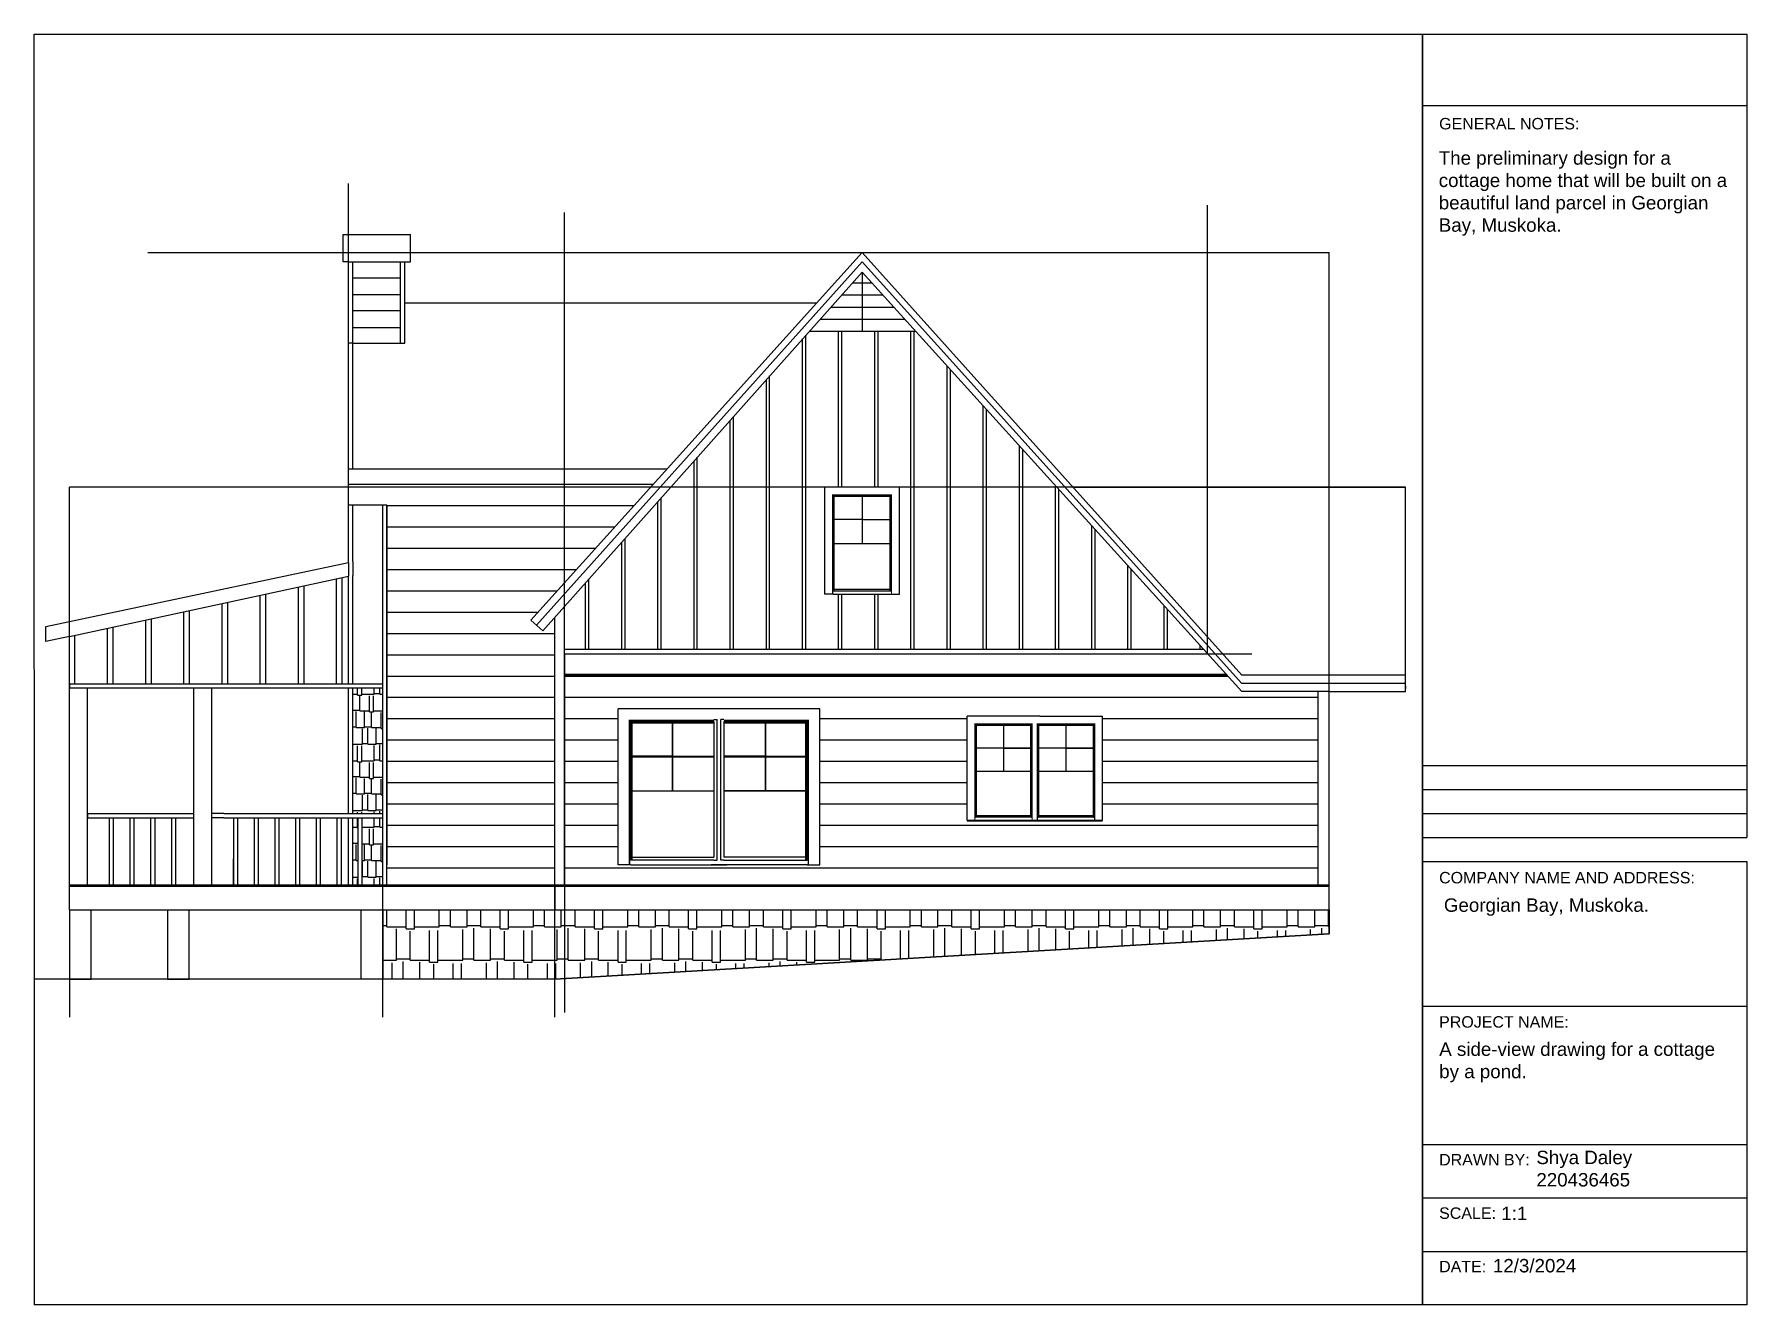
# Paper-space layout 'Layout1' of a CAD drawing. Header units: millimetres. Extents: x 1 to 256, y 3 to 193.
# The model-space entities are those that its viewports show. They can reach past a viewport. Long polylines and large blocks are cut down to what shows.
import ezdxf

# ---------------------------------------------------------------- set-up
doc = ezdxf.new("R2010")
doc.units = ezdxf.units.MM
doc.layers.add('CON', color=4, linetype='Continuous', transparency=0.5)
doc.layers.add('HATCH', color=7, linetype='Continuous')
doc.layers.add('TITLE', color=7, linetype='Continuous')
doc.styles.get("Standard").update_dxf_attribs({"font": 'arial.ttf'})

# ---------------------------------------------------------------- blocks, each defined once
blk = doc.blocks.new('Title Block')
at = {"layer": 'TITLE'}
for p, q in [((0, 0), (14.968, 0)), ((0.001, -11.104), (0, 0)), ((12.133, 0), (12.133, -11.104)), ((14.968, 0), (14.968, -7.02)), ((12.133, -0.622), (14.968, -0.622)), ((12.133, -6.391), (14.968, -6.391)), ((12.133, -6.601), (14.968, -6.601)), ((12.133, -6.81), (14.968, -6.81)), ((12.133, -6.976), (12.133, -7.306)), ((12.133, -7.02), (14.968, -7.02)), ((12.133, -7.229), (14.968, -7.229)), ((14.968, -7.229), (14.968, -11.104)), ((12.133, -8.493), (14.968, -8.493)), ((12.133, -9.703), (14.968, -9.703)), ((12.133, -10.17), (14.968, -10.17)), ((12.133, -10.581), (12.133, -10.693)), ((12.133, -10.637), (14.968, -10.637)), ((14.968, -11.104), (0.001, -11.104))]:
    blk.add_line(p, q, dxfattribs=at)
at = {"layer": 'TITLE', "char_height": 0.1, "attachment_point": 1}
for s, width, insert in [('GENERAL NOTES:', 2.38389, (12.279, -0.731)), ('COMPANY NAME AND ADDRESS:', 2.43934, (12.279, -7.321)), ('PROJECT NAME:', 2.11396, (12.279, -8.582)), ('DRAWN BY:', 2.11396, (12.279, -9.786)), ('SCALE:', 2.11396, (12.279, -10.253)), ('DATE:', 2.11396, (12.279, -10.72))]:
    blk.add_mtext_dynamic_manual_height_columns(s, width=width, gutter_width=12.5, heights=[0], dxfattribs=dict(at, insert=insert))
blk = doc.blocks.new('A$Cc4cdb0e1')
at = {"layer": 'TITLE'}
blk.add_blockref('Title Block', (0, 11.104), dxfattribs=at)
blk = doc.blocks.new('*U0')
for p, q in [((730, 1244), (730, 0)), ((810, 0), (810, 1244))]:
    blk.add_line(p, q)
blk = doc.blocks.new('*U1')
at = {"color": 0, "linetype": 'ByBlock', "lineweight": -2, "transparency": 16777216}
for p in [(13740, 12948), (14120, 12948), (14500, 12948), (14880, 12948)]:
    blk.add_blockref('*U0', p, dxfattribs=at)
blk = doc.blocks.new('*U5')
for p, q in [((730, 1244), (730, 0)), ((810, 0), (810, 1244))]:
    blk.add_line(p, q)
blk = doc.blocks.new('*U6')
at = {"color": 0, "linetype": 'ByBlock', "lineweight": -2, "transparency": 16777216}
for p in [(13740, 12948), (14120, 12948), (14500, 12948), (14880, 12948), (15260, 12948), (15640, 12948), (16020, 12948)]:
    blk.add_blockref('*U5', p, dxfattribs=at)
blk = doc.blocks.new('*U7')
for p, q in [((0, 0), (0, 869)), ((103, 0), (103, 891))]:
    blk.add_line(p, q)
blk = doc.blocks.new('*U8')
at = {"color": 0, "linetype": 'ByBlock', "lineweight": -2, "transparency": 16777216}
for p in [(13740, 16648), (14440, 16648), (15140, 16648), (15840, 16648), (16540, 16648), (17240, 16648), (17940, 16648), (18640, 16648)]:
    blk.add_blockref('*U7', p, dxfattribs=at)
blk = doc.blocks.new('*U9')
for p, q in [((0, -875), (0, 0)), ((291, -875), (291, 0))]:
    blk.add_line(p, q)
blk = doc.blocks.new('*U10')
at = {"color": 0, "linetype": 'ByBlock', "lineweight": -2, "transparency": 16777216, "rotation": 270}
for p in [(19814, 24386), (19814, 23786), (19814, 23186)]:
    blk.add_blockref('*U9', p, dxfattribs=at)
blk = doc.blocks.new('Large Window')
for p, q in [((0, -1966), (0, 0)), ((1370, 0), (0, 0)), ((160, -1910), (160, -160)), ((160, -160), (1210, -160)), ((685, -160), (685, -1035)), ((1210, -135), (1250, -135)), ((1210, -160), (1210, -598)), ((1250, -1910), (1250, -135)), ((1295, -1910), (1295, -135)), ((1335, -135), (1295, -135)), ((2385, -160), (1335, -160)), ((1335, -160), (1335, -598)), ((2545, 0), (1370, 0)), ((1860, -160), (1860, -1035)), ((2385, -1910), (2385, -160)), ((2545, -1966), (2545, 0)), ((685, -598), (160, -598)), ((685, -598), (1210, -598)), ((1210, -598), (1210, -1035)), ((1335, -598), (1335, -1035)), ((1860, -598), (1335, -598)), ((1860, -598), (2385, -598)), ((160, -1035), (1210, -1035)), ((1210, -1035), (1210, -1870)), ((1335, -1035), (1335, -1870)), ((2385, -1035), (1335, -1035)), ((160, -1870), (1210, -1870)), ((1210, -1910), (160, -1910)), ((1210, -1910), (1250, -1910)), ((1335, -1910), (1295, -1910)), ((2385, -1870), (1335, -1870)), ((1335, -1910), (2385, -1910)), ((160, -1966), (0, -1966)), ((160, -1966), (1210, -1966)), ((1335, -1966), (1175, -1966)), ((1210, -1966), (1370, -1966)), ((2385, -1966), (1335, -1966)), ((2385, -1966), (2545, -1966))]:
    blk.add_line(p, q)
for points, const_width in [([(160, -1910), (160, -160), (685, -160), (1210, -160)], 50), ([(685, -160), (685, -1035)], 20), ([(2385, -1910), (2385, -160), (1860, -160), (1335, -160)], 50), ([(1860, -160), (1860, -1035)], 20), ([(160, -598), (1210, -598)], 20), ([(2385, -598), (1335, -598)], 20), ([(160, -1035), (1210, -1035)], 20), ([(2385, -1035), (1335, -1035)], 20), ([(145, -1966), (145, -1902)], 20), ([(2400, -1966), (2400, -1902)], 20)]:
    blk.add_lwpolyline(points, dxfattribs=dict(const_width=const_width))
blk = doc.blocks.new('Window 2')
for p, q in [((0, -1966), (0, 0)), ((1370, 0), (0, 0)), ((1370, 0), (2547, 0)), ((160, -1910), (160, -160)), ((160, -160), (1210, -160)), ((685, -160), (685, -1035)), ((1210, -160), (1210, -1910)), ((1337, -1910), (1337, -160)), ((1337, -160), (2387, -160)), ((1862, -160), (1862, -1035)), ((2387, -160), (2387, -1910)), ((2547, -1966), (2547, 0)), ((685, -598), (160, -598)), ((685, -598), (1210, -598)), ((1862, -598), (1337, -598)), ((1862, -598), (2387, -598)), ((160, -1035), (1210, -1035)), ((1337, -1035), (2387, -1035)), ((160, -1966), (0, -1966)), ((160, -1966), (1210, -1966)), ((1337, -1966), (1177, -1966)), ((1210, -1966), (1370, -1966)), ((1337, -1966), (2387, -1966)), ((2387, -1966), (2547, -1966))]:
    blk.add_line(p, q)
for points, const_width in [([(160, -1910), (160, -160), (685, -160), (1210, -160), (1210, -1910)], 50), ([(685, -160), (685, -1035)], 20), ([(1337, -1910), (1337, -160), (1862, -160), (2387, -160), (2387, -1910)], 50), ([(1862, -160), (1862, -1035)], 20), ([(160, -598), (1210, -598)], 20), ([(1337, -598), (2387, -598)], 20), ([(160, -1035), (1210, -1035)], 20), ([(1337, -1035), (2387, -1035)], 20), ([(147, -1886), (1217, -1885)], 50), ([(145, -1966), (145, -1902)], 20), ([(1225, -1966), (1225, -1910)], 20), ([(1316, -1886), (2404, -1886)], 50), ([(1322, -1966), (1322, -1902)], 20), ([(2402, -1966), (2402, -1910)], 20), ([(0, -1966), (2547, -1966)], 35)]:
    blk.add_lwpolyline(points, dxfattribs=dict(const_width=const_width))
blk = doc.blocks.new('Window 1')
for p, q in [((-685, -1966), (-685, 0)), ((685, 0), (-685, 0)), ((-525, -1910), (-525, -160)), ((-525, -160), (525, -160)), ((0, -160), (0, -1035)), ((525, -160), (525, -1910)), ((685, -1966), (685, 0)), ((0, -597), (-525, -597)), ((0, -597), (525, -597)), ((-525, -1035), (525, -1035)), ((-525, -1870), (525, -1870)), ((-525, -1966), (-685, -1966)), ((525, -1910), (-525, -1910)), ((-525, -1966), (525, -1966)), ((525, -1966), (685, -1966))]:
    blk.add_line(p, q)
for points, const_width in [([(-525, -1910), (-525, -160), (0, -160), (525, -160), (525, -1910)], 50), ([(0, -160), (0, -1035)], 20), ([(-525, -597), (525, -597)], 20), ([(-525, -1035), (525, -1035)], 20), ([(-540, -1966), (-540, -1902)], 20), ([(540, -1966), (540, -1910)], 20)]:
    blk.add_lwpolyline(points, dxfattribs=dict(const_width=const_width))

msp = doc.modelspace()

# ---------------------------------------------------------------- hatches: boundary and pattern name
at = {"layer": 'HATCH'}
h = msp.add_hatch(dxfattribs=at)
h.set_pattern_fill('ANSI31', color=256, scale=70, angle=135)
h.paths.add_polyline_path([(28276, 24200), (27313, 23118), (29255, 23118)])
h = msp.add_hatch(dxfattribs=at)
h.set_pattern_fill('JIS_LC_8A', color=256, scale=85, angle=45)
h.paths.add_polyline_path([(27591, 20258), (24767, 20258), (22821, 18072), (22821, 17285), (34533, 17285), (31843, 20258), (28961, 20258), (28961, 18292), (28801, 18292), (27751, 18292), (27591, 18292)])
h.paths.add_polyline_path([(29255, 23118), (27313, 23118), (24767, 20258), (27591, 20258), (28961, 20258), (31843, 20258)])
h = msp.add_hatch(dxfattribs=at)
h.set_pattern_fill('ANSI31', color=256, scale=123, angle=135)
h.paths.add_polyline_path([(24698, 20588), (18859, 20588), (18859, 19928), (18939, 19928), (19490, 19928), (19564, 19928), (19564, 19598), (19564, 12948), (22640, 12948), (22640, 17867), (22423, 17624), (22200, 17817)])
h.paths.add_polyline_path([(36637, 16508), (35237, 16508), (34965, 16808), (22821, 16808), (22821, 12948), (36637, 12948)])
h.paths.add_polyline_path([(27500, 13332), (27267, 13332), (25742, 13332), (25560, 13332), (24034, 13332), (23802, 13332), (23802, 16189), (25793, 16189), (27500, 16189)], flags=16)
h.paths.add_polyline_path([(27267, 13471), (25742, 13471), (25742, 14685), (25742, 15321), (25742, 15956), (27267, 15956)], flags=0)
h.paths.add_polyline_path([(27267, 14685), (26504, 14685), (26504, 15956), (27267, 15956)], flags=0)
h.paths.add_polyline_path([(30202, 16055), (31536, 16055), (32682, 16055), (32682, 14141), (32526, 14141), (31504, 14141), (31381, 14141), (30358, 14141), (30202, 14141)], flags=16)
h.paths.add_polyline_path([(30358, 15899), (31381, 15899), (31381, 14219), (30358, 14219)], flags=0)
h.paths.add_polyline_path([(30358, 15899), (30869, 15899), (31381, 15899), (31381, 15047), (30358, 15047)], flags=0)
h.paths.add_polyline_path([(24034, 15956), (25560, 15956), (25560, 15321), (25560, 14685), (25560, 13471), (24034, 13471)], flags=0)
h.paths.add_polyline_path([(24034, 15956), (24797, 15956), (24797, 14685), (24034, 14685)], flags=0)
h.paths.add_polyline_path([(31504, 15899), (32526, 15899), (32526, 14219), (31504, 14218)], flags=0)
h.paths.add_polyline_path([(31504, 15899), (32015, 15899), (32526, 15899), (32526, 15047), (31504, 15047)], flags=0)
h = msp.add_hatch(dxfattribs=at)
h.set_pattern_fill('AR-RSHKE', color=256)
h.paths.add_polyline_path([(19490, 16575), (18939, 16575), (18939, 14272), (19490, 14272)])
h.paths.add_polyline_path([(19490, 14192), (19107, 14192), (19107, 12948), (19490, 12948)])
h.paths.add_polyline_path([(19027, 14192), (18939, 14192), (18939, 12948), (19027, 12948)])
h = msp.add_hatch(dxfattribs=at)
h.set_pattern_fill('AR-RSHKE', color=256, scale=2)
h.paths.add_polyline_path([(22640, 12508), (19490, 12508), (19490, 11235), (22640, 11235)])
h.paths.add_polyline_path([(36840, 12068), (36840, 12508), (22640, 12508), (22640, 11235)])

# ---------------------------------------------------------------- linework, layer by layer
for p, q in [((18759, 24386), (18759, 24886)), ((18759, 24886), (19994, 24886)), ((19994, 24386), (19994, 24886)), ((28276, 24558), (22200, 17817)), ((28276, 24558), (22200, 17817)), ((35237, 16808), (28276, 24558)), ((18859, 24386), (18759, 24386)), ((18859, 23638), (18859, 24386)), ((18859, 24386), (19994, 24386)), ((18939, 22295), (18939, 24386)), ((19814, 22895), (19814, 24386)), ((19894, 22895), (19894, 24386)), ((19894, 24386), (19994, 24386)), ((28276, 24387), (22307, 17725)), ((28276, 24200), (24767, 20258)), ((35237, 16658), (28276, 24387)), ((35237, 16508), (28276, 24200)), ((18859, 20588), (18859, 23638)), ((19894, 23638), (27447, 23638)), ((27313, 23118), (29255, 23118)), ((18939, 22895), (18859, 22895)), ((18939, 22895), (19894, 22895)), ((19814, 22895), (19894, 22895)), ((18939, 20588), (18939, 22295)), ((18859, 18873), (18859, 21756)), ((24698, 20588), (18859, 20588)), ((24767, 20258), (22423, 17624)), ((32138, 20258), (38243, 20258)), ((38240, 16508), (38240, 20258)), ((18939, 19928), (18859, 19928)), ((18939, 18890), (18939, 19928)), ((19490, 19928), (18939, 19928)), ((19490, 12948), (19490, 19928)), ((19564, 19928), (19490, 19928)), ((19564, 12948), (19564, 19928)), ((19564, 19928), (19564, 19598)), ((19564, 19598), (19564, 19268)), ((19564, 19268), (19564, 18938)), ((13307, 17702), (18859, 18873)), ((18859, 18873), (18859, 18621)), ((18939, 18890), (18939, 18638)), ((19564, 18938), (19564, 18608)), ((13740, 17517), (18859, 18621)), ((18640, 17517), (18640, 18574)), ((18743, 17539), (18743, 18596)), ((18859, 16648), (18859, 18621)), ((18939, 16648), (18939, 18638)), ((19564, 18608), (19564, 18278)), ((17240, 17517), (17240, 18272)), ((17343, 17539), (17343, 18294)), ((17940, 17517), (17940, 18423)), ((18043, 17539), (18043, 18445)), ((19564, 18278), (19564, 17948)), ((15840, 17517), (15840, 17970)), ((15943, 17539), (15943, 17992)), ((16540, 17517), (16540, 18121)), ((16643, 17539), (16643, 18143)), ((19564, 17948), (19564, 17618)), ((22821, 12948), (22821, 18072)), ((13307, 17428), (13307, 17702)), ((14440, 17517), (14440, 17668)), ((14543, 17539), (14543, 17690)), ((15140, 17517), (15140, 17819)), ((15243, 17539), (15243, 17841)), ((19564, 17618), (19564, 17288)), ((22200, 17817), (22423, 17624)), ((22640, 12948), (22640, 17867)), ((13740, 17517), (13307, 17428)), ((19564, 17288), (19564, 16958)), ((22821, 17285), (34533, 17285)), ((22921, 17285), (22981, 17285)), ((22981, 17285), (23741, 17285)), ((23741, 17285), (23801, 17285)), ((23801, 17285), (24561, 17285)), ((24561, 17285), (24621, 17285)), ((24621, 17285), (25381, 17285)), ((25381, 17285), (25441, 17285)), ((25441, 17285), (26201, 17285)), ((26201, 17285), (26261, 17285)), ((26261, 17285), (27021, 17285)), ((27021, 17285), (27081, 17285)), ((27081, 17285), (27841, 17285)), ((19564, 16958), (19564, 16628)), ((22821, 17200), (34610, 17200)), ((13740, 12948), (13740, 16648)), ((13740, 16648), (19490, 16648)), ((13740, 16648), (13740, 16575)), ((38240, 16808), (35237, 16808)), ((38241, 16658), (35237, 16658)), ((38240, 16658), (38240, 16808)), ((38240, 16508), (38241, 16658)), ((13740, 16575), (19490, 16575)), ((14075, 12948), (14075, 16575)), ((16017, 16575), (16017, 12948)), ((16352, 12948), (16352, 16575)), ((18859, 14272), (18859, 16575)), ((18939, 14272), (18939, 16575)), ((19564, 16628), (19564, 16298)), ((36840, 16508), (35237, 16508)), ((36637, 16508), (35237, 16508)), ((36637, 12948), (36637, 16508)), ((36840, 12948), (36840, 16508)), ((36840, 16508), (38240, 16508)), ((36840, 16508), (38240, 16508)), ((38240, 16628), (38241, 16628)), ((38240, 16508), (38245, 16608)), ((19564, 16298), (19564, 15968)), ((19564, 15968), (19564, 15638)), ((19564, 15638), (19564, 15308)), ((19564, 15308), (19564, 14978)), ((24034, 15308), (25560, 15308)), ((25742, 15308), (27267, 15308)), ((19564, 14978), (19564, 14648)), ((19564, 14648), (19564, 14318)), ((14075, 14272), (16017, 14272)), ((14075, 14272), (14075, 14192)), ((14075, 14192), (16017, 14192)), ((16574, 14272), (16352, 14272)), ((16574, 14192), (16352, 14192)), ((16574, 14272), (19490, 14272)), ((16574, 14192), (19490, 14192)), ((18859, 12948), (18859, 14192)), ((18939, 12948), (18939, 14192)), ((19564, 14318), (19564, 13988)), ((19564, 13988), (19564, 13658)), ((19564, 13658), (19564, 13328)), ((16747, 12948), (16747, 13440)), ((36840, 12948), (13740, 12948)), ((13740, 12508), (13740, 12948)), ((14470, 12948), (14550, 12948)), ((16017, 12948), (16352, 12948)), ((16239, 12948), (16574, 12948)), ((16352, 12948), (16747, 12948)), ((18939, 12948), (18859, 12948)), ((19490, 12948), (19564, 12948)), ((22640, 12948), (22640, 12508)), ((22640, 12948), (22975, 12948)), ((36840, 12508), (36840, 12948)), ((13740, 12508), (36840, 12508)), ((13740, 12508), (13740, 11235)), ((14140, 11235), (14140, 12508)), ((15537, 12508), (15537, 11235)), ((15937, 11235), (15937, 12508)), ((19090, 11235), (19090, 12508)), ((19490, 12508), (19490, 11235)), ((36840, 12508), (36840, 12068)), ((36840, 12068), (22640, 11235)), ((22640, 11235), (13740, 11235)), ((13740, 11235), (14140, 11235)), ((15537, 11235), (15937, 11235)), ((19490, 11235), (18990, 11235))]:
    msp.add_line(p, q)
at = {"const_width": 50}
for points in [[(34965, 16808), (22821, 16808)], [(13740, 12948), (36840, 12948)]]:
    msp.add_lwpolyline(points, dxfattribs=at)
at = {"layer": 'CON'}
for p, q in [((18859, 20258), (18859, 25823)), ((22821, 17200), (22821, 25294)), ((34610, 17200), (34610, 25424)), ((15181, 24558), (36840, 24558)), ((36840, 20258), (36840, 24558)), ((36840, 20258), (13740, 20258)), ((13740, 12508), (13740, 20258)), ((36840, 12068), (36840, 20258)), ((38240, 20258), (36840, 20258)), ((38240, 16508), (38240, 20258)), ((22821, 17200), (35425, 17200)), ((22821, 17200), (22821, 10623)), ((36840, 16508), (38240, 16508)), ((22640, 10535), (22640, 14639)), ((19490, 10535), (19490, 13582)), ((13740, 12948), (36840, 12948)), ((13740, 12508), (36840, 12508)), ((13740, 12508), (13740, 10535)), ((22640, 11235), (36840, 12068)), ((22640, 11235), (12662, 11235))]:
    msp.add_line(p, q, dxfattribs=at)
at = {"layer": 'HATCH'}
msp.add_line((28276, 24200), (28276, 23118), dxfattribs=at)

# ---------------------------------------------------------------- block references
for name, p in [('*U10', (0, 0)), ('Window 1', (28276, 20258)), ('*U8', (0, 0)), ('*U1', (0, 0)), ('*U6', (2277, 0))]:
    msp.add_blockref(name, p)
for name, p, xscale, yscale, zscale in [('Large Window', (23802, 16189), 1.453181330933536, 1.453181330933536, 1.453181330933536), ('Window 2', (30202, 16055), 0.9737059787904995, 0.9737059787904995, 0.9737059787904995)]:
    msp.add_blockref(name, p, dxfattribs=dict(xscale=xscale, yscale=yscale, zscale=zscale))

psp = doc.layouts.get("Layout1")

# ---------------------------------------------------------------- block references
at = {"xscale": 17.06767542877154, "yscale": 17.06767542877154, "zscale": 17.06767542877154}
psp.add_blockref('A$Cc4cdb0e1', (0.67, 3.1), dxfattribs=at)

# ---------------------------------------------------------------- texts
at = {"char_height": 2, "attachment_point": 1}
for s, insert in [('The preliminary design for a cottage home that will be built on a beautiful land parcel in Georgian Bay, Muskoka.', (210.19, 175.17)), ('A side-view drawing for a cottage by a pond.', (210.26, 42.23)), ('Shya Daley\\P220436465', (224.75, 26.08)), ('1:1', (219.52, 17.73)), ('12/3/2024', (218.27, 9.93))]:
    psp.add_mtext_dynamic_manual_height_columns(s, width=43.52, gutter_width=12.5, heights=[0], dxfattribs=dict(at, insert=insert))
at = {"insert": (210.18, 63.72), "char_height": 2, "width": 32.6832, "attachment_point": 1}
psp.add_mtext(' Georgian Bay, Muskoka.', dxfattribs=at)

# ---------------------------------------------------------------- viewports
at = {"layer": '0'}
psp.add_viewport(center=(104.2, 97.87), size=(207.07, 189.5244), view_center_point=(25822.2, 16912.79), view_height=23296.5632, dxfattribs=at)

doc.saveas('drawing.dxf')
